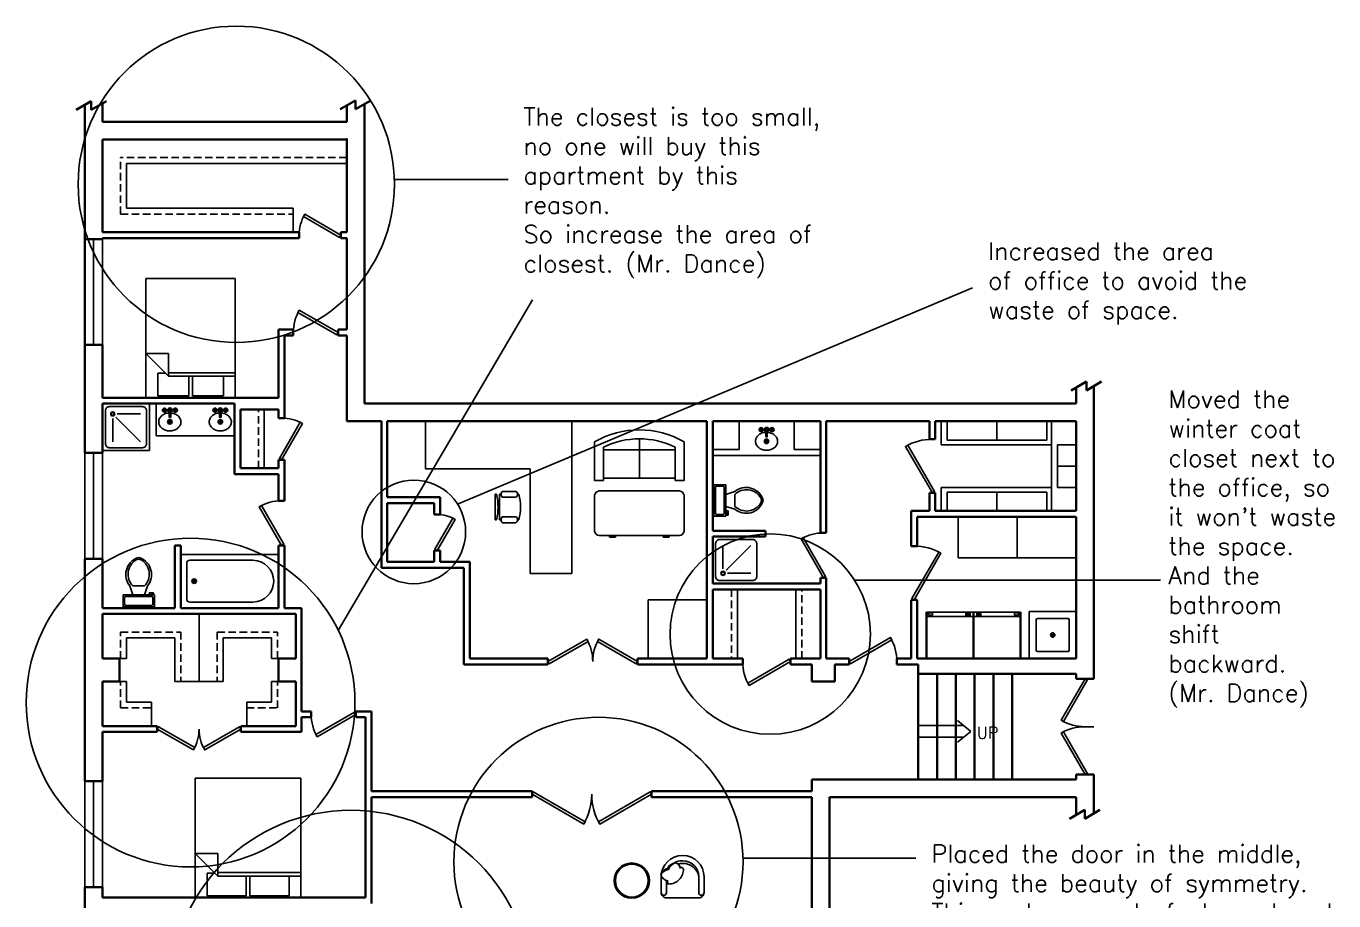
# Model space of a CAD drawing. Header units: millimetres. Extents: x -13274 to 77127, y -114744 to 1151.
# Drawn here: x 30236 to 52501, y -81365 to -66472 of the extents above; entities that cross this region are included whole.
import ezdxf

# ---------------------------------------------------------------- set-up
doc = ezdxf.new("R2010")
doc.units = ezdxf.units.MM
doc.header["$LTSCALE"] = 5
doc.linetypes.add('DASHEDX2', pattern=[38.1, 25.4, -12.7])
for name, color, linetype in [('Bathtub', 4, 'Continuous'), ('Bed', 4, 'Continuous'), ('CLoset', 1, 'Continuous'), ('Closet Hidden', 1, 'DASHEDX2'), ('Door', 1, 'Continuous'), ('Living Space', 4, 'Continuous'), ('Office', 4, 'Continuous'), ('Sink', 4, 'Continuous'), ('Storage', 1, 'Continuous'), ('text', 1, 'Continuous'), ('Toilet', 4, 'Continuous'), ('Washing Machine', 4, 'Continuous'), ('Windows', 1, 'Continuous')]:
    doc.layers.add(name, color=color, linetype=linetype)
doc.layers.add('Wall', color=7, linetype='Continuous', lineweight=35)
doc.styles.add('Roman', font='romans')

# ---------------------------------------------------------------- blocks, each defined once
blk = doc.blocks.new('Faucet - Bathroom top')
for p, q in [((-4.107, 0.125), (-4.375, 0.125)), ((-3.75, 0.4788), (-3.75, 0.75)), ((-3.5, 0.482), (-3.5, 0.75)), ((-3.1461, 0.125), (-2.875, 0.125)), ((3.143, 0.125), (2.875, 0.125)), ((3.5, 0.4788), (3.5, 0.75)), ((3.75, 0.482), (3.75, 0.75)), ((4.1039, 0.125), (4.375, 0.125)), ((-4.1039, -0.125), (-4.375, -0.125)), ((-3.75, -0.4821), (-3.75, -0.75)), ((-3.5, -0.4789), (-3.5, -0.75)), ((-3.143, -0.125), (-2.875, -0.125)), ((-0.5, -0.8639), (-0.5, -4.5)), ((0.5, -4.5), (0.5, -0.8631)), ((3.1461, -0.125), (2.875, -0.125)), ((3.5, -0.4821), (3.5, -0.75)), ((3.75, -0.4789), (3.75, -0.75)), ((4.107, -0.125), (4.375, -0.125))]:
    blk.add_line(p, q)
for centre, radius in [((-3.625, 0), 1.375), ((-4.625, 0), 0.2795), ((-3.625, 0), 0.5), ((-3.625, 1), 0.2795), ((-2.625, 0), 0.2795), ((0, 0), 0.5), ((3.625, 0), 1.375), ((2.625, 0), 0.2795), ((3.625, 0), 0.5), ((3.625, 1), 0.2795), ((4.625, 0), 0.2795), ((-3.625, -1), 0.2795), ((3.625, -1), 0.2795)]:
    blk.add_circle(centre, radius)
for centre, radius, start, end in [((-3.625, 0), 1, 105.2407, 164.2093), ((-3.625, 0), 1, 16.44125, 74.07887), ((0, 0), 1.5, 289.6514, 250.3603), ((0, 0), 1, 300.3431, 239.7554), ((3.625, 0), 1, 106.12, 164.0884), ((3.625, 0), 1, 16.23422, 73.90469), ((-3.625, 0), 1, 196.2342, 253.9047), ((-3.625, 0), 1, 286.12, 344.0884), ((0, -4.5), 0.5, 180, 0), ((3.625, 0), 1, 196.4413, 254.0789), ((3.625, 0), 1, 285.2407, 344.2093)]:
    blk.add_arc(centre, radius, start, end)
blk = doc.blocks.new('Desk - 30 x 60 in.')
at = {"linetype": 'Continuous'}
for p, q in [((-26.999995, 0), (26.999995, 0)), ((-29.999995, -27), (-29.999995, -3)), ((29.999995, -3), (29.999995, -27)), ((26.999995, -30), (-26.999995, -30)), ((-20.000005, -30), (-20.000005, -31)), ((-20.000005, -31), (-16.000005, -31)), ((-16.000005, -31), (-16.000005, -30)), ((15.999995, -31), (15.999995, -30)), ((19.999995, -31), (15.999995, -31)), ((19.999995, -30), (19.999995, -31))]:
    blk.add_line(p, q, dxfattribs=at)
for centre, start, end in [((-26.499995, -3.5), 98.1301, 171.8699), ((26.499995, -3.5), 8.130102, 81.8699), ((-26.499995, -26.5), 188.1301, 261.8699), ((26.499995, -26.5), 278.1301, 351.8699)]:
    blk.add_arc(centre, 3.535534, start, end, dxfattribs=at)
blk = doc.blocks.new('Sofa - Roundback Loveseat 5 ft.')
at = {"linetype": 'Continuous'}
for p, q in [((0, -32.44198), (0, -5.99998)), ((-24, -33.99998), (-24, -11.46958)), ((-23.9998, -13.38178), (23.99986, -13.38178)), ((24.00004, -33.99998), (24.00004, -11.46958)), ((-24, -32.44198), (24.00004, -32.44198))]:
    blk.add_line(p, q, dxfattribs=at)
for points in [[(-24, -33.99998), (-30, -33.99998), (-30, -7.99998)], [(30.00004, -7.99998), (30.00004, -33.99998), (24.00004, -33.99998)]]:
    blk.add_lwpolyline(points, dxfattribs=at)
for centre, radius, start, end in [((0, -60.24998), 60.24998, 60.13715, 119.8628), ((0, -61.38438), 55.38444, 64.32083, 115.6792)]:
    blk.add_arc(centre, radius, start, end, dxfattribs=at)
blk = doc.blocks.new('Chair - Desk')
at = {"linetype": 'Continuous'}
for p, q in [((-8.5, 0), (-8.5, -1)), ((-8.5, 0), (8.5, 0)), ((8.5, 0), (8.5, -1)), ((-10.5, -5), (-10.5, -14)), ((-8.5, -3), (-8.5, -4)), ((-8.5, -3), (8.5, -3)), ((-6.5, -14), (-6.5, -5)), ((-2, -3), (-2, -1.9355)), ((2, -1.9576), (2, -3)), ((6.5, -5), (6.5, -14)), ((8.5, -3), (8.5, -4)), ((10.5, -14), (10.5, -5)), ((-8.5, -15), (-8.5, -16)), ((8.5, -15), (8.5, -16))]:
    blk.add_line(p, q, dxfattribs=at)
for centre, radius, start, end in [((-8.5, -6.5), 2.5, 36.8699, 143.1301), ((0, 34.625), 36.625, 256.5803, 283.4197), ((8.5, -6.5), 2.5, 36.8699, 143.1301), ((-8.5, -12.5), 2.5, 216.8699, 323.1301), ((0, 19.625), 36.625, 256.5803, 283.4197), ((8.5, -12.5), 2.5, 216.8699, 323.1301)]:
    blk.add_arc(centre, radius, start, end, dxfattribs=at)

msp = doc.modelspace()

# ---------------------------------------------------------------- linework, layer by layer
for p, q in [((46320.48, -78479.292), (46091.372, -78295.379)), ((45425.16, -78379.292), (46195.906, -78379.292)), ((45425.16, -78579.292), (46195.906, -78579.292)), ((46320.48, -78479.292), (46091.372, -78663.205))]:
    msp.add_line(p, q)
at = {"layer": 'Bathtub', "linetype": 'Continuous'}
for p, q in [((31585.16, -73019.292), (31585.16, -73579.292)), ((32215.16, -72949.292), (31655.16, -72949.292)), ((32285.16, -73579.292), (32285.16, -73019.292)), ((32335.16, -73699.292), (32335.16, -72899.292)), ((31710.16, -73149.292), (31710.16, -73549.292)), ((31763.193, -73127.325), (32185.16, -73549.292)), ((31785.16, -73074.292), (32185.16, -73074.292)), ((31655.16, -73649.292), (32215.16, -73649.292)), ((31535.16, -73699.292), (32335.16, -73699.292)), ((42605.16, -75212.692), (42045.16, -75212.692)), ((41975.16, -75282.692), (41975.16, -75842.692)), ((42100.16, -75712.692), (42100.16, -75312.692)), ((42153.193, -75734.659), (42575.16, -75312.692)), ((42675.16, -75842.692), (42675.16, -75282.692)), ((42045.16, -75912.692), (42605.16, -75912.692)), ((42175.16, -75787.692), (42575.16, -75787.692))]:
    msp.add_line(p, q, dxfattribs=at)
at = {"layer": 'Bathtub'}
for p, q in [((32868.56, -75464.892), (34535.16, -75464.892)), ((33071.76, -75922.092), (33122.56, -75922.092)), ((33097.16, -75896.692), (33097.16, -75947.492))]:
    msp.add_line(p, q, dxfattribs=at)
for points in [[(32970.16, -76226.892), (32970.16, -75617.292)], [(33020.96, -75566.492), (34095.935, -75566.492)], [(34095.935, -76277.692), (33020.96, -76277.692)]]:
    msp.add_lwpolyline(points, dxfattribs=at)
for radius in [38.1, 25.4]:
    msp.add_circle((33097.16, -75922.092), radius, dxfattribs=at)
for centre, radius, start, end in [((33014.61, -75610.942), 44.901, 81.8699, 188.1301), ((34095.935, -75922.092), 355.6, 270, 90), ((33014.61, -76233.242), 44.901, 171.8699, 278.1301)]:
    msp.add_arc(centre, radius, start, end, dxfattribs=at)
at = {"layer": 'Bathtub', "linetype": 'Continuous'}
for centre, major_axis, start_param, end_param in [((31655.16, -73019.292), (49.497, 49.497), 0.785398163, 2.35619449), ((32215.16, -73019.292), (-49.497, 49.497), 3.926990817, 5.497787144), ((31710.16, -73074.292), (24.749, 24.749), 5.497787144, 11.780972451), ((31710.16, -73074.292), (17.678, 17.678), 5.497787144, 11.780972451), ((31655.16, -73579.292), (-49.497, 49.497), 0.785398163, 2.35619449), ((32215.16, -73579.292), (49.497, 49.497), 3.926990817, 5.497787144), ((42045.16, -75282.692), (-49.497, -49.497), 3.926990817, 5.497787144), ((42605.16, -75282.692), (-49.497, 49.497), 3.926990817, 5.497787144), ((42045.16, -75842.692), (-49.497, 49.497), 0.785398163, 2.35619449), ((42100.16, -75787.692), (-24.749, 24.749), 5.497787144, 11.780972451), ((42100.16, -75787.692), (-17.678, 17.678), 5.497787144, 11.780972451), ((42605.16, -75842.692), (-49.497, -49.497), 0.785398163, 2.35619449)]:
    msp.add_ellipse(centre, major_axis=major_axis, ratio=1, start_param=start_param, end_param=end_param, dxfattribs=at)
at = {"layer": 'Bed', "linetype": 'Continuous'}
for p, q in [((32273.16, -70767.291), (33797.16, -70767.291)), ((32273.16, -72799.292), (32273.16, -70767.291)), ((33797.16, -70767.291), (33797.16, -72799.292)), ((32273.16, -72047.452), (32659.24, -72433.532)), ((32659.24, -72047.452), (32273.16, -72047.452)), ((32659.24, -72433.532), (32659.24, -72047.452)), ((32476.36, -72382.732), (32608.456, -72382.732)), ((32476.36, -72768.812), (32476.36, -72382.732)), ((32659.24, -72372.572), (33797.16, -72372.572)), ((33797.16, -72433.532), (32659.24, -72433.532)), ((33004.68, -72433.532), (33004.68, -72768.812)), ((33065.641, -72768.812), (33065.641, -72433.532)), ((33593.96, -72433.532), (33593.96, -72768.812)), ((33004.68, -72768.812), (32476.36, -72768.812)), ((33593.96, -72768.812), (33065.641, -72768.812)), ((33115.161, -79277.291), (34915.16, -79277.291)), ((33115.161, -81309.292), (33115.161, -79277.291)), ((34915.16, -79277.291), (34915.16, -81309.292)), ((33115.161, -80557.452), (33501.24, -80943.532)), ((33501.24, -80557.452), (33115.161, -80557.452)), ((33501.24, -80943.532), (33501.24, -80557.452)), ((33318.361, -80892.732), (33450.457, -80892.732)), ((33318.361, -81278.812), (33318.361, -80892.732)), ((33501.24, -80882.572), (34915.16, -80882.572)), ((34915.16, -80943.532), (33501.24, -80943.532)), ((33984.681, -80943.532), (33984.681, -81278.812)), ((34045.641, -81278.812), (34045.641, -80943.532)), ((34711.961, -80943.532), (34711.961, -81278.812)), ((34915.16, -81309.292), (33115.161, -81309.292)), ((33984.681, -81278.812), (33318.361, -81278.812)), ((34711.961, -81278.812), (34045.641, -81278.812))]:
    msp.add_line(p, q, dxfattribs=at)
at = {"layer": 'CLoset'}
for p, q in [((35695.16, -68809.292), (31945.16, -68809.292)), ((31945.16, -69569.292), (31945.16, -68809.292)), ((31945.16, -69569.292), (34783.96, -69569.292)), ((34783.96, -69979.292), (34783.96, -69569.292)), ((34291.16, -73999.292), (34291.16, -72999.292)), ((42345.16, -76062.692), (42345.16, -77239.292)), ((43340.16, -77239.292), (43340.16, -76062.692)), ((33180.16, -76479.292), (33180.16, -77629.292)), ((31945.16, -77239.292), (31945.16, -76889.292)), ((31945.16, -76889.292), (32770.16, -76889.292)), ((32770.16, -76889.292), (32770.16, -77629.292)), ((33590.16, -76889.292), (33590.16, -77629.292)), ((33590.16, -76889.292), (34415.16, -76889.292)), ((34415.16, -77239.292), (34415.16, -76889.292)), ((31945.16, -77239.292), (31825.16, -77239.292)), ((31945.16, -77629.292), (31825.16, -77629.292)), ((31945.16, -77979.292), (31945.16, -77629.292)), ((32770.16, -77629.292), (33590.16, -77629.292)), ((34415.16, -77629.292), (34535.16, -77629.292)), ((34415.16, -77979.292), (34415.16, -77629.292)), ((31945.16, -77979.292), (32368.96, -77979.292)), ((32368.96, -78389.292), (32368.96, -77979.292)), ((33991.36, -78389.292), (33991.36, -77979.292)), ((33991.36, -77979.292), (34415.16, -77979.292))]:
    msp.add_line(p, q, dxfattribs=at)
at = {"layer": 'Closet Hidden'}
for p, q in [((35695.16, -68708.292), (31844.16, -68708.292)), ((31844.16, -69670.292), (31844.16, -68708.292)), ((31844.16, -69670.292), (34783.96, -69670.292)), ((34189.16, -73999.292), (34189.16, -72999.292)), ((42244.16, -76062.692), (42244.16, -77239.292)), ((43441.16, -77239.292), (43440.209, -76062.692)), ((31844.16, -77239.292), (31844.16, -76788.292)), ((31844.16, -76788.292), (32871.16, -76788.292)), ((32871.16, -76788.292), (32871.16, -77629.292)), ((33489.16, -76788.292), (33489.16, -77629.292)), ((33489.16, -76788.292), (34516.16, -76788.292)), ((34516.16, -77239.292), (34516.16, -76788.292)), ((34535.16, -77239.292), (34415.16, -77239.292)), ((31844.16, -78080.292), (31844.16, -77629.292)), ((34516.16, -78080.292), (34516.16, -77629.292)), ((31844.16, -78080.292), (32368.96, -78080.292)), ((33991.36, -78080.292), (34516.16, -78080.292))]:
    msp.add_line(p, q, dxfattribs=at)
at = {"layer": 'Door'}
msp.add_line((48265.16, -78399.292), (48417.56, -78399.292), dxfattribs=at)
msp.add_line((48265.16, -78399.292), (48417.56, -78399.292), dxfattribs=at)
for points in [[(35595.16, -70029.292), (34979.243, -69673.692), (34957.018, -69712.187), (35572.935, -70067.787)], [(35546.16, -71689.292), (34886.249, -71308.292), (34864.024, -71346.787), (35523.935, -71727.787)], [(34585.16, -73854.892), (34940.76, -73238.975), (34902.266, -73216.75), (34546.666, -73832.667)], [(45665.16, -74419.292), (45207.96, -73627.398), (45246.455, -73605.173), (45703.655, -74397.067)], [(34585.16, -75314.892), (34204.16, -74654.981), (34242.655, -74632.756), (34623.655, -75292.667)], [(37235.16, -75397.101), (37539.96, -74869.172), (37501.466, -74846.947), (37196.666, -75374.876)], [(43810.16, -75862.692), (43429.16, -75202.781), (43467.655, -75180.556), (43848.655, -75840.467)], [(45355.16, -76239.292), (45812.36, -75447.398), (45773.866, -75425.173), (45316.666, -76217.067)], [(39120.66, -77289.292), (39780.572, -76908.292), (39802.797, -76946.787), (39142.885, -77327.787)], [(40644.66, -77289.292), (39984.749, -76908.292), (39962.524, -76946.787), (40622.435, -77327.787)], [(44249.16, -77289.292), (44953.066, -76882.892), (44975.291, -76921.387), (44271.385, -77327.787)], [(43249.06, -77289.292), (42545.155, -77695.692), (42522.93, -77657.197), (43226.835, -77250.797)], [(48265.16, -77586.492), (47858.76, -78290.398), (47897.255, -78312.623), (48303.655, -77608.717)], [(35851.16, -78189.292), (35191.249, -78570.292), (35169.024, -78531.797), (35828.935, -78150.797)], [(32468.96, -78439.292), (33084.878, -78794.892), (33107.103, -78756.397), (32491.185, -78400.797)], [(33891.36, -78439.292), (33275.443, -78794.892), (33253.218, -78756.397), (33869.135, -78400.797)], [(48265.16, -79212.092), (47858.76, -78508.187), (47897.255, -78485.962), (48303.655, -79189.867)], [(38849.16, -79549.292), (39729.042, -80057.292), (39751.267, -80018.797), (38871.385, -79510.797)], [(40881.16, -79549.292), (40001.279, -80057.292), (39979.054, -80018.797), (40858.935, -79510.797)]]:
    msp.add_lwpolyline(points, close=True, dxfattribs=at)
for centre, radius, start, end in [((35595.16, -70029.292), 711.2, 150, 180), ((35546.16, -71689.292), 762, 150, 180), ((34585.16, -73854.892), 711.2, 60, 90), ((45665.16, -74419.292), 914.4, 90, 120), ((34585.16, -75314.892), 762, 90, 120), ((37235.16, -75397.101), 609.6, 60, 90), ((43810.16, -75862.692), 762, 90, 120), ((45355.16, -76239.292), 914.4, 60, 90), ((39120.66, -77289.292), 762, 0, 30), ((40644.66, -77289.292), 762, 150, 180), ((44249.16, -77289.292), 812.8, 0, 30), ((43249.06, -77289.292), 812.8, 180, 210), ((35851.16, -78189.292), 762, 180, 210), ((48265.16, -77586.492), 812.8, 240, 270), ((32468.96, -78439.292), 711.2, 330, 0), ((33891.36, -78439.292), 711.2, 180, 210), ((48265.16, -79212.092), 812.8, 90, 120), ((38849.16, -79549.292), 1016, 330, 0), ((40881.16, -79549.292), 1016, 180, 210)]:
    msp.add_arc(centre, radius, start, end, dxfattribs=at)
at = {"layer": 'Living Space', "ltscale": 0.03}
msp.add_lwpolyline([(41413.078, -81313.793), (41688.078, -81313.793, 0.414213563), (41778.242, -81223.629), (41778.242, -80953.137, 0.414213562), (41417.587, -80592.481), (41413.078, -80592.481), (41408.57, -80592.481, 0.414213562), (41047.915, -80953.137), (41047.915, -81223.629, 0.414213563), (41138.078, -81313.793), (41413.078, -81313.793)], format="xyb", dxfattribs=at)
at = {"layer": 'Living Space'}
for points in [[(41040.541, -80907.629, -0.147729876), (41172.302, -80830.151, -0.213342759), (41288.563, -80716.516, -0.17866181)], [(41169.719, -81021.263, -0.356772365), (41040.541, -80907.629, -0.24954205), (41157.588, -80813.984, 9.616880348)], [(41146.997, -81018.514, 0.16554063), (41174.886, -81078.08, 0.425989169), (41428.075, -80819.82, 0.121523323), (41367.973, -80784.224, -7.115464291)], [(41154.099, -80823.976, -0.306663495), (41288.563, -80716.516, -0.306329966), (41376.404, -80814.655, 0.87284716)], [(41274.303, -80718.322, -0.130591489), (41408.57, -80682.645), (41413.078, -80682.645)], [(41331.708, -80737.441, -0.072384236), (41408.57, -80727.727), (41413.078, -80727.727)], [(41688.078, -80953.137, 0.414213562), (41417.587, -80682.645), (41413.078, -80682.645)], [(41688.078, -80953.137, 0.372718911), (41417.587, -80727.727), (41413.078, -80727.727)], [(41138.078, -81016.346), (41138.078, -81223.629, -0.414213562), (41092.997, -81268.711), (41092.997, -81268.711, -0.414213562), (41047.915, -81223.629)], [(41688.078, -80953.133), (41688.078, -81223.629, 0.414213562), (41733.16, -81268.711), (41733.16, -81268.711, 0.414213562), (41778.242, -81223.629)]]:
    msp.add_lwpolyline(points, format="xyb", dxfattribs=at)
at = {"layer": 'Living Space', "ltscale": 0.03}
msp.add_circle((40548.078, -81019.856), 300, dxfattribs=at)
at = {"layer": 'Living Space'}
msp.add_circle((40548.078, -81019.856), 280, dxfattribs=at)
at = {"layer": 'Office'}
for p, q in [((37035.16, -74009.292), (37035.16, -73199.292)), ((39525.16, -73199.292), (39525.16, -75789.292)), ((38815.16, -74009.292), (37035.16, -74009.292)), ((38815.16, -74009.292), (38815.16, -75789.292)), ((38815.16, -75789.292), (39525.16, -75789.292))]:
    msp.add_line(p, q, dxfattribs=at)
at = {"layer": 'Sink'}
for p, q in [((32448.56, -73449.292), (32448.56, -72899.292)), ((32707.431, -73210.055), (32656.631, -73210.055)), ((32682.031, -73235.455), (32682.031, -73184.655)), ((33567.072, -73210.059), (33516.272, -73210.059)), ((33541.672, -73235.459), (33541.672, -73184.659)), ((32448.56, -73449.292), (33785.16, -73449.292)), ((42868.06, -73540.059), (42817.26, -73540.059)), ((42842.66, -73565.459), (42842.66, -73514.659)), ((41925.16, -73779.292), (43760.16, -73779.292)), ((47315.16, -77239.292), (47315.16, -76439.292)), ((47315.16, -76439.292), (48115.16, -76439.292)), ((47435.16, -77099.292), (47435.16, -76579.292)), ((47455.16, -76559.292), (47975.16, -76559.292)), ((47995.16, -77099.292), (47995.16, -76579.292)), ((47715.16, -76813.892), (47715.16, -76864.692)), ((47740.56, -76839.292), (47689.76, -76839.292)), ((47455.16, -77119.292), (47975.16, -77119.292))]:
    msp.add_line(p, q, dxfattribs=at)
at = {"layer": 'Sink', "linetype": 'Continuous'}
for points in [[(32870.51, -73212.163, 0.118282567), (32857.47, -73155.001, 0.10460746), (32816.518, -73103.121, 0.089717964), (32757.382, -73069.641, 0.081436083), (32683.745, -73056.72, 0.081436083), (32609.838, -73067.991, 0.089717964), (32549.968, -73100.14, 0.10460746), (32507.866, -73151.091, 0.118282567), (32493.551, -73207.947, 0.118282567), (32506.591, -73265.109, 0.10460746), (32547.543, -73316.989, 0.089717964), (32606.679, -73350.469, 0.081436083), (32680.316, -73363.39, 0.081436083), (32754.223, -73352.119, 0.089717964), (32814.093, -73319.97, 0.10460746), (32856.195, -73269.018, 0.118282567)], [(33730.151, -73212.167, 0.118282567), (33717.111, -73155.006, 0.10460746), (33676.159, -73103.125, 0.089717964), (33617.023, -73069.645, 0.081436083), (33543.386, -73056.724, 0.081436083), (33469.479, -73067.995, 0.089717964), (33409.609, -73100.144, 0.10460746), (33367.507, -73151.096, 0.118282567), (33353.192, -73207.951, 0.118282567), (33366.232, -73265.113, 0.10460746), (33407.184, -73316.993, 0.089717964), (33466.32, -73350.473, 0.081436083), (33539.957, -73363.394, 0.081436083), (33613.864, -73352.124, 0.089717964), (33673.734, -73319.974, 0.10460746), (33715.836, -73269.023, 0.118282567)], [(43031.14, -73542.167, 0.118282567), (43018.1, -73485.006, 0.10460746), (42977.148, -73433.125, 0.089717964), (42918.012, -73399.645, 0.081436083), (42844.375, -73386.724, 0.081436083), (42770.468, -73397.995, 0.089717964), (42710.598, -73430.144, 0.10460746), (42668.496, -73481.096, 0.118282567), (42654.181, -73537.951, 0.118282567), (42667.221, -73595.113, 0.10460746), (42708.173, -73646.993, 0.089717964), (42767.309, -73680.473, 0.081436083), (42840.946, -73693.394, 0.081436083), (42914.853, -73682.124, 0.089717964), (42974.723, -73649.974, 0.10460746), (43016.825, -73599.023, 0.118282567)]]:
    msp.add_lwpolyline(points, format="xyb", close=True, dxfattribs=at)
at = {"layer": 'Sink'}
for centre, radius in [((32682.031, -73210.055), 38.1), ((32682.031, -73210.055), 25.4), ((33541.672, -73210.059), 38.1), ((33541.672, -73210.059), 25.4), ((42842.66, -73540.059), 38.1), ((42842.66, -73540.059), 25.4), ((47715.16, -76839.292), 38.1), ((47715.16, -76839.292), 25.4)]:
    msp.add_circle(centre, radius, dxfattribs=at)
for centre, start, end in [((47455.16, -76579.292), 90, 180), ((47975.16, -76579.292), 0, 90), ((47455.16, -77099.292), 180, 270), ((47975.16, -77099.292), 270, 0)]:
    msp.add_arc(centre, 20, start, end, dxfattribs=at)
at = {"layer": 'Storage'}
for p, q in [((42375.16, -73679.292), (42375.16, -73199.292)), ((43310.16, -73679.292), (43310.16, -73199.292)), ((45815.16, -73599.292), (45815.16, -73199.292)), ((45915.16, -73519.292), (45915.16, -73199.292)), ((46765.16, -73519.292), (46765.16, -73199.292)), ((47615.16, -73519.292), (47615.16, -73199.292)), ((47695.16, -74724.892), (47695.16, -73199.292)), ((41925.16, -73679.292), (42375.16, -73679.292)), ((43310.16, -73679.292), (43760.16, -73679.292)), ((47695.16, -73599.292), (45815.16, -73599.292)), ((47615.16, -73519.292), (45915.16, -73519.292)), ((48115.16, -73599.292), (47795.16, -73599.292)), ((47795.16, -74324.892), (47795.16, -73599.292)), ((47795.16, -73962.092), (48115.16, -73962.092)), ((45815.16, -74324.892), (47695.16, -74324.892)), ((45815.16, -74724.892), (45815.16, -74324.892)), ((47795.16, -74324.892), (48115.16, -74324.892)), ((45915.16, -74404.892), (47615.16, -74404.892)), ((45915.16, -74724.892), (45915.16, -74404.892)), ((46765.16, -74724.892), (46765.16, -74404.892)), ((47615.16, -74724.892), (47615.16, -74404.892)), ((46105.16, -75524.892), (46105.16, -74824.892)), ((47110.16, -75524.892), (47110.16, -74824.892)), ((46105.16, -75524.892), (48115.16, -75524.892)), ((41825.16, -76239.292), (40825.16, -76239.292)), ((40825.16, -77239.292), (40825.16, -76239.292))]:
    msp.add_line(p, q, dxfattribs=at)
at = {"layer": 'text'}
for p, q in [((36505.443, -69084.766), (38441.77, -69084.766)), ((37579.719, -74607.879), (46350.014, -70927.079)), ((38859.061, -71131.335), (35550.701, -76762.191)), ((44341.752, -75904.296), (49552.365, -75904.296)), ((42440.696, -80639.851), (45382.081, -80639.851))]:
    msp.add_line(p, q, dxfattribs=at)
for centre, radius in [((33814.02, -69164.568), 2692.606), ((36836.838, -75082.919), 881.779), ((33034.766, -77988.487), 2798.88), ((42904.966, -76823.61), 1705.723), ((39980.315, -80699.974), 2461.115), ((35764.742, -82904.331), 3081.229)]:
    msp.add_circle(centre, radius, dxfattribs=at)
at = {"layer": 'Toilet'}
for p, q in [((42148.36, -74279.292), (41945.16, -74279.292)), ((41945.16, -74279.292), (41945.16, -74812.692)), ((42097.56, -74304.692), (41995.96, -74304.692)), ((42148.36, -74812.692), (42148.36, -74279.292)), ((42148.36, -74444.392), (42300.76, -74393.592)), ((42300.76, -74444.392), (42300.76, -74647.592)), ((42148.36, -74647.592), (42300.76, -74698.392)), ((42148.36, -74723.792), (42186.46, -74723.792)), ((42161.06, -74749.192), (42148.36, -74749.192)), ((42161.06, -74799.992), (42161.06, -74749.192)), ((42186.46, -74799.992), (42161.06, -74799.992)), ((42186.46, -74723.792), (42186.46, -74799.992)), ((41945.16, -74812.692), (42148.36, -74812.692)), ((32050.26, -76156.092), (31999.46, -76003.692)), ((32050.26, -76003.692), (32253.46, -76003.692)), ((32253.46, -76156.092), (32304.26, -76003.692)), ((32329.66, -76117.992), (32405.86, -76117.992)), ((32329.66, -76156.092), (32329.66, -76117.992)), ((32405.86, -76143.392), (32355.06, -76143.392)), ((32355.06, -76143.392), (32355.06, -76156.092)), ((32405.86, -76117.992), (32405.86, -76143.392)), ((31885.16, -76156.092), (31885.16, -76359.292)), ((32418.56, -76156.092), (31885.16, -76156.092)), ((31885.16, -76359.292), (32418.56, -76359.292)), ((31910.56, -76206.892), (31910.56, -76308.492)), ((32418.56, -76359.292), (32418.56, -76156.092))]:
    msp.add_line(p, q, dxfattribs=at)
for points in [[(41970.56, -74330.092), (41970.56, -74761.892)], [(42122.96, -74761.892), (42122.96, -74330.092)], [(41995.96, -74787.292), (42097.56, -74787.292)], [(32367.76, -76181.492), (31935.96, -76181.492)], [(31935.96, -76333.892), (32367.76, -76333.892)], [(32393.16, -76308.492), (32393.16, -76206.892)]]:
    msp.add_lwpolyline(points, dxfattribs=at)
for centre, radius, start, end in [((41992.785, -74326.917), 22.451, 81.8699, 188.1301), ((42100.735, -74326.917), 22.451, 351.8699, 98.1301), ((42493.304, -74635.387), 309.093, 22.0284333, 128.5307064), ((42499.322, -74652.669), 287.761, 31.0530066, 133.6320922), ((42499.323, -74439.313), 287.761, 226.3677254, 328.9468239), ((42493.305, -74456.595), 309.093, 231.4691097, 337.9714347), ((42653.223, -74545.992), 101.6, 335.7318247, 24.268174), ((42681.76, -74545.992), 101.6, 344.8605283, 15.1394708), ((41992.785, -74765.067), 22.451, 171.8699, 278.1301), ((42100.735, -74765.067), 22.451, 261.869898, 8.1301), ((32241.256, -75811.148), 309.093, 112.0284333, 218.5307064), ((32258.538, -75805.13), 287.761, 121.0530066, 223.6320922), ((32151.86, -75651.23), 101.6, 65.7318247, 114.268174), ((32151.86, -75622.693), 101.6, 74.8605283, 105.1394708), ((32062.463, -75811.148), 309.093, 321.4691097, 67.9714347), ((32045.181, -75805.13), 287.761, 316.3677254, 58.9468239), ((31932.785, -76203.717), 22.451, 81.8699, 188.1301), ((31932.785, -76311.667), 22.451, 171.8699, 278.1301), ((32370.935, -76203.717), 22.451, 351.869898, 98.1301), ((32370.935, -76311.667), 22.451, 261.8699, 8.1301)]:
    msp.add_arc(centre, radius, start, end, dxfattribs=at)
at = {"layer": 'Wall'}
for p, q in [((31345.529, -67748.832), (31085.721, -67898.832)), ((31235.16, -67812.553), (31235.16, -72499.753)), ((31235.16, -68099.292), (31235.16, -67812.553)), ((31345.529, -67748.832), (31345.529, -67898.832)), ((31605.336, -67748.832), (31345.529, -67898.832)), ((31535.16, -68099.292), (31535.16, -67799.292)), ((35841.97, -67735.989), (35582.162, -67885.989)), ((35695.16, -68099.292), (35695.16, -67820.749)), ((35841.97, -67735.989), (35841.97, -67885.989)), ((36101.777, -67735.989), (35841.97, -67885.989)), ((35995.16, -68099.292), (35995.16, -67799.292)), ((31535.16, -68099.292), (35695.16, -68099.292)), ((35995.16, -68099.292), (35995.16, -72899.292)), ((35695.16, -68399.292), (31535.16, -68399.292)), ((31535.16, -69979.292), (31535.16, -68399.292)), ((35695.16, -69979.292), (35695.16, -68399.292)), ((31535.16, -70099.292), (31235.16, -70099.292)), ((31535.16, -69979.292), (34883.96, -69979.292)), ((31535.16, -70079.292), (34883.96, -70079.292)), ((31535.16, -70099.292), (31535.16, -70079.292)), ((34883.96, -70079.292), (34883.96, -69979.292)), ((35595.16, -70079.292), (35595.16, -69979.292)), ((35595.16, -69979.292), (35695.16, -69979.292)), ((35595.16, -70079.292), (35695.16, -70079.292)), ((35695.16, -71639.292), (35695.16, -70079.292)), ((34535.16, -72799.292), (34535.16, -71639.292)), ((34784.16, -71639.292), (34535.16, -71639.292)), ((34784.16, -71739.292), (34784.16, -71639.292)), ((35695.16, -71639.292), (35546.16, -71639.292)), ((35546.16, -71739.292), (35546.16, -71639.292)), ((31535.16, -71899.292), (31235.16, -71899.292)), ((31235.16, -73739.292), (31235.16, -71899.292)), ((31535.16, -72799.292), (31535.16, -71899.292)), ((34635.16, -73143.692), (34635.16, -71739.292)), ((34784.16, -71739.292), (34635.16, -71739.292)), ((35695.16, -71739.292), (35546.16, -71739.292)), ((35695.16, -73199.292), (35695.16, -71739.292)), ((48288.253, -72522.597), (48028.445, -72672.597)), ((48288.253, -72522.597), (48288.253, -72672.597)), ((48548.06, -72522.597), (48288.253, -72672.597)), ((31235.16, -72899.292), (31235.16, -72599.292)), ((31535.16, -72799.292), (34535.16, -72799.292)), ((48115.16, -72899.292), (48115.16, -72622.532)), ((48415.16, -72899.292), (48415.16, -72599.292)), ((31535.16, -72899.292), (33785.16, -72899.292)), ((31535.16, -73739.292), (31535.16, -72899.292)), ((33785.16, -74099.292), (33785.16, -72899.292)), ((33885.16, -73999.292), (33885.16, -72999.292)), ((34535.16, -72999.292), (33885.16, -72999.292)), ((34535.16, -73143.692), (34535.16, -72999.292)), ((48115.16, -72899.292), (35995.16, -72899.292)), ((48415.16, -72899.292), (48415.16, -77586.492)), ((34635.16, -73143.692), (34535.16, -73143.692)), ((36285.16, -73199.292), (35695.16, -73199.292)), ((36285.16, -75692.301), (36285.16, -73199.292)), ((41825.16, -73199.292), (36385.16, -73199.292)), ((36385.16, -74492.301), (36385.16, -73199.292)), ((41825.16, -73199.292), (41825.16, -77239.292)), ((41925.16, -73199.292), (41925.16, -75062.692)), ((43760.16, -73199.292), (41925.16, -73199.292)), ((43760.16, -75100.692), (43760.16, -73199.292)), ((45615.16, -73199.292), (43860.16, -73199.292)), ((43860.16, -75100.692), (43860.16, -73199.292)), ((45615.16, -73504.892), (45615.16, -73199.292)), ((45715.16, -73504.892), (45715.16, -73199.292)), ((48115.16, -73199.292), (45715.16, -73199.292)), ((48115.16, -74724.892), (48115.16, -73199.292)), ((45715.16, -73504.892), (45615.16, -73504.892)), ((31235.16, -73739.292), (31535.16, -73739.292)), ((34535.16, -73999.292), (34535.16, -73854.892)), ((34635.16, -73854.892), (34535.16, -73854.892)), ((34635.16, -74552.892), (34635.16, -73854.892)), ((34535.16, -74099.292), (33785.16, -74099.292)), ((34535.16, -73999.292), (33885.16, -73999.292)), ((34535.16, -74099.292), (34535.16, -74552.892)), ((34535.16, -74552.892), (34635.16, -74552.892)), ((36385.16, -74492.301), (37285.16, -74492.301)), ((37285.16, -74787.501), (37285.16, -74492.301)), ((45615.16, -74724.892), (45615.16, -74419.292)), ((45615.16, -74419.292), (45715.16, -74419.292)), ((45715.16, -74724.892), (45715.16, -74419.292)), ((36385.16, -75592.301), (36385.16, -74592.301)), ((36385.16, -74592.301), (37185.16, -74592.301)), ((37185.16, -74787.501), (37185.16, -74592.301)), ((37185.16, -74787.501), (37285.16, -74787.501)), ((45305.16, -74724.892), (45615.16, -74724.892)), ((45305.16, -75324.892), (45305.16, -74724.892)), ((45715.16, -74724.892), (48115.16, -74724.892)), ((45405.16, -74824.892), (48115.16, -74824.892)), ((45405.16, -75324.892), (45405.16, -74824.892)), ((48115.16, -77239.292), (48115.16, -74824.892)), ((41925.16, -75162.692), (41925.16, -75962.692)), ((42825.16, -75062.692), (42825.16, -75162.692)), ((43760.16, -75100.692), (43860.16, -75100.692)), ((32768.56, -76379.292), (32768.56, -75314.892)), ((32768.56, -75314.892), (32868.56, -75314.892)), ((32868.56, -75314.892), (32868.56, -76379.292)), ((34535.16, -76379.292), (34535.16, -75314.892)), ((34535.16, -75314.892), (34635.16, -75314.892)), ((34635.16, -76379.292), (34635.16, -75314.892)), ((37185.16, -75592.301), (37185.16, -75397.101)), ((37185.16, -75397.101), (37285.16, -75397.101)), ((37285.16, -75592.301), (37285.16, -75397.101)), ((45305.16, -75324.892), (45405.16, -75324.892)), ((31535.16, -75539.292), (31235.16, -75539.292)), ((31235.16, -75539.292), (31235.16, -79329.292)), ((31535.16, -76379.292), (31535.16, -75539.292)), ((36285.16, -75692.301), (37690.16, -75692.301)), ((36385.16, -75592.301), (37185.16, -75592.301)), ((37285.16, -75592.301), (37790.16, -75592.301)), ((37690.16, -75692.301), (37690.16, -77339.292)), ((37790.16, -75592.301), (37790.16, -77239.292)), ((43760.16, -75962.692), (43760.16, -75862.692)), ((43760.16, -75862.692), (43860.16, -75862.692)), ((43860.16, -77239.292), (43860.16, -75862.692)), ((43760.16, -75962.692), (41925.16, -75962.692)), ((41925.16, -76062.692), (41925.16, -77239.292)), ((43760.16, -76062.692), (41925.16, -76062.692)), ((43760.16, -77239.292), (43760.16, -76062.692)), ((45305.16, -76239.292), (45405.16, -76239.292)), ((45305.16, -77239.292), (45305.16, -76239.292)), ((45405.16, -77239.292), (45405.16, -76239.292)), ((31535.16, -76379.292), (32768.56, -76379.292)), ((31535.16, -77239.292), (31535.16, -76479.292)), ((31535.16, -76479.292), (34825.16, -76479.292)), ((32868.56, -76379.292), (34535.16, -76379.292)), ((34635.16, -76379.292), (34925.16, -76379.292)), ((34825.16, -77239.292), (34825.16, -76479.292)), ((34925.16, -78139.292), (34925.16, -76379.292)), ((45565.768, -77247.066), (45565.768, -76447.066)), ((46365.768, -77247.066), (46365.768, -76447.066)), ((47165.768, -77247.066), (47165.768, -76447.066)), ((31825.16, -77239.292), (31535.16, -77239.292)), ((31825.16, -77239.292), (31825.16, -77629.292)), ((34535.16, -77239.292), (34535.16, -77629.292)), ((34535.16, -77239.292), (34825.16, -77239.292)), ((39120.66, -77239.292), (37790.16, -77239.292)), ((39120.66, -77239.292), (39120.66, -77339.292)), ((41825.16, -77239.292), (40644.66, -77239.292)), ((40644.66, -77239.292), (40644.66, -77339.292)), ((42436.26, -77239.292), (41925.16, -77239.292)), ((42436.26, -77239.292), (42436.26, -77339.292)), ((43760.16, -77239.292), (43249.06, -77239.292)), ((43249.06, -77239.292), (43249.06, -77339.292)), ((44249.16, -77239.292), (43860.16, -77239.292)), ((44249.16, -77239.292), (44220.16, -77239.292)), ((44249.16, -77339.292), (44249.16, -77239.292)), ((44321.528, -77239.292), (44320.16, -77239.292)), ((45061.16, -77239.292), (45305.16, -77239.292)), ((45061.16, -77339.292), (45061.16, -77239.292)), ((45405.16, -77239.292), (48115.16, -77239.292)), ((39120.66, -77339.292), (37690.16, -77339.292)), ((42436.26, -77339.292), (40644.66, -77339.292)), ((43615.16, -77339.292), (43249.06, -77339.292)), ((43615.16, -77339.292), (43615.16, -77629.292)), ((44005.16, -77629.292), (44005.16, -77339.292)), ((44155.16, -77339.292), (44005.16, -77339.292)), ((44249.16, -77339.292), (44005.16, -77339.292)), ((45061.16, -77339.292), (45425.16, -77339.292)), ((45425.16, -77499.292), (45425.16, -77339.292)), ((31535.16, -78389.292), (31535.16, -77629.292)), ((31535.16, -77629.292), (31825.16, -77629.292)), ((34535.16, -77629.292), (34825.16, -77629.292)), ((34825.16, -78389.292), (34825.16, -77629.292)), ((43615.16, -77629.292), (44005.16, -77629.292)), ((48115.16, -77499.292), (45425.16, -77499.292)), ((45425.16, -77499.292), (45425.16, -79299.292)), ((45745.16, -77499.292), (45745.16, -79299.292)), ((46065.16, -77499.292), (46065.16, -79299.292)), ((46385.16, -77499.292), (46385.16, -79299.292)), ((46705.16, -77499.292), (46705.16, -79299.292)), ((47025.16, -77499.292), (47025.16, -79299.292)), ((48115.16, -77499.292), (48115.16, -77586.492)), ((48115.16, -77586.492), (48415.16, -77586.492)), ((34925.16, -78139.292), (35089.16, -78139.292)), ((35089.16, -78239.292), (35089.16, -78139.292)), ((35851.16, -78139.292), (35851.16, -78239.292)), ((35851.16, -78139.292), (36115.16, -78139.292)), ((36115.16, -79499.292), (36115.16, -78139.292)), ((34925.16, -78239.292), (35089.16, -78239.292)), ((34925.16, -78489.292), (34925.16, -78239.292)), ((35851.16, -78239.292), (36015.16, -78239.292)), ((36015.16, -78239.292), (36015.16, -81309.292)), ((31535.16, -78389.292), (32468.96, -78389.292)), ((31535.16, -79329.292), (31535.16, -78489.292)), ((31535.16, -78489.292), (32468.96, -78489.292)), ((32468.96, -78389.292), (32468.96, -78489.292)), ((33891.36, -78389.292), (33891.36, -78489.292)), ((33891.36, -78389.292), (34825.16, -78389.292)), ((33891.36, -78489.292), (34925.16, -78489.292)), ((48115.16, -79212.092), (48415.16, -79212.092)), ((48115.16, -79212.092), (48115.16, -79299.292)), ((48415.16, -79299.292), (48415.16, -79212.092)), ((31235.16, -79329.292), (31535.16, -79329.292)), ((43615.16, -79499.292), (43615.16, -79299.292)), ((43615.16, -79299.292), (48115.16, -79299.292)), ((48415.16, -79299.292), (48415.16, -79599.292)), ((38849.16, -79499.292), (36115.16, -79499.292)), ((36115.16, -81409.292), (36115.16, -79599.292)), ((38849.16, -79599.292), (36115.16, -79599.292)), ((38849.16, -79599.292), (38849.16, -79499.292)), ((43615.16, -79499.292), (40881.16, -79499.292)), ((40881.16, -79599.292), (40881.16, -79499.292)), ((43615.16, -79599.292), (40881.16, -79599.292)), ((43615.16, -85279.292), (43615.16, -79599.292)), ((48115.16, -79599.292), (43915.16, -79599.292)), ((43915.16, -79599.292), (43915.16, -85579.292)), ((48115.16, -79599.292), (48115.16, -79899.292)), ((48415.16, -79599.292), (48415.16, -79875.925)), ((48259.185, -79815.978), (47999.377, -79965.978)), ((48259.185, -79815.978), (48259.185, -79965.978)), ((48518.992, -79815.978), (48259.185, -79965.978)), ((31535.16, -81129.292), (31235.16, -81129.292)), ((31235.16, -81129.292), (31235.16, -81879.292)), ((31535.16, -81309.292), (31535.16, -81129.292)), ((31895.16, -81309.292), (31535.16, -81309.292)), ((31895.16, -81309.292), (36015.16, -81309.292))]:
    msp.add_line(p, q, dxfattribs=at)
at = {"layer": 'Wall', "linetype": 'Continuous'}
for p, q in [((42825.16, -75062.692), (41925.16, -75062.692)), ((42825.16, -75162.692), (41925.16, -75162.692))]:
    msp.add_line(p, q, dxfattribs=at)
at = {"layer": 'Wall'}
msp.add_point((35695.16, -68399.292), dxfattribs=at)
at = {"layer": 'Washing Machine', "linetype": 'Continuous'}
for p, q in [((46365.768, -76447.062), (45565.768, -76447.062)), ((45565.768, -76447.062), (45565.768, -77247.066)), ((46365.768, -76522.062), (45565.768, -76522.062)), ((45669.089, -76463.329), (45599.088, -76463.329)), ((45599.088, -76463.329), (45599.088, -76500.094)), ((45599.088, -76500.094), (45669.089, -76500.094)), ((45669.089, -76500.094), (45669.089, -76463.329)), ((46238.094, -76468.581), (46238.094, -76505.346)), ((46250.344, -76468.581), (46238.094, -76468.581)), ((46238.094, -76505.346), (46250.344, -76505.346)), ((46250.344, -76505.346), (46250.344, -76468.581)), ((46267.845, -76468.581), (46267.845, -76505.346)), ((46280.095, -76468.581), (46267.845, -76468.581)), ((46267.845, -76505.346), (46280.095, -76505.346)), ((46280.095, -76505.346), (46280.095, -76468.581)), ((46297.595, -76468.581), (46297.595, -76505.346)), ((46309.845, -76468.581), (46297.595, -76468.581)), ((46297.595, -76505.346), (46309.845, -76505.346)), ((46309.845, -76505.346), (46309.845, -76468.581)), ((46365.768, -76447.062), (47165.768, -76447.062)), ((46365.768, -76522.062), (47165.768, -76522.062)), ((46421.691, -76468.581), (46433.942, -76468.581)), ((46421.691, -76505.346), (46421.691, -76468.581)), ((46433.942, -76505.346), (46421.691, -76505.346)), ((46433.942, -76468.581), (46433.942, -76505.346)), ((46451.442, -76468.581), (46463.692, -76468.581)), ((46451.442, -76505.346), (46451.442, -76468.581)), ((46463.692, -76505.346), (46451.442, -76505.346)), ((46463.692, -76468.581), (46463.692, -76505.346)), ((46481.192, -76505.346), (46481.192, -76468.581)), ((46481.192, -76468.581), (46493.443, -76468.581)), ((46493.443, -76505.346), (46481.192, -76505.346)), ((46493.443, -76468.581), (46493.443, -76505.346)), ((47062.448, -76463.329), (47132.449, -76463.329)), ((47062.448, -76500.094), (47062.448, -76463.329)), ((47132.449, -76500.094), (47062.448, -76500.094)), ((47132.449, -76463.329), (47132.449, -76500.094)), ((47165.768, -76447.062), (47165.768, -77247.066))]:
    msp.add_line(p, q, dxfattribs=at)
at = {"layer": 'Washing Machine'}
msp.add_line((46365.768, -76447.062), (46365.768, -77247.066), dxfattribs=at)
at = {"layer": 'Windows'}
for p, q in [((31235.16, -71899.292), (31235.16, -70099.292)), ((31385.16, -71899.292), (31385.16, -70099.292)), ((31535.16, -71899.292), (31535.16, -70099.292)), ((31235.16, -75539.292), (31235.16, -73739.292)), ((31385.16, -75539.292), (31385.16, -73739.292)), ((31535.16, -75539.292), (31535.16, -73739.292)), ((31235.16, -79329.292), (31235.16, -81129.292)), ((31385.16, -79329.292), (31385.16, -81129.292)), ((31535.16, -79329.292), (31535.16, -81129.292))]:
    msp.add_line(p, q, dxfattribs=at)

# ---------------------------------------------------------------- block references
at = {"layer": 'Office', "xscale": 25.4, "yscale": 25.4, "zscale": 25.4}
for name, p in [('Sofa - Roundback Loveseat 5 ft.', (40676.851, -73346.093)), ('Desk - 30 x 60 in.', (40676.852, -74383.492))]:
    msp.add_blockref(name, p, dxfattribs=at)
at = {"layer": 'Office', "xscale": 25.4, "yscale": 25.4, "zscale": 25.4, "rotation": 90}
msp.add_blockref('Chair - Desk', (38220.471, -74659.064), dxfattribs=at)
at = {"layer": 'Sink', "xscale": 25.4, "yscale": 25.4, "zscale": 25.4}
for p in [(32683.745, -73010.84), (33541.672, -73010.84), (42842.66, -73340.84)]:
    msp.add_blockref('Faucet - Bathroom top', p, dxfattribs=at)

# ---------------------------------------------------------------- texts
at = {"layer": 'text', "char_height": 300, "attachment_point": 1, "style": 'Roman'}
for s, width, insert in [('The closest is too small, no one will buy this apartment by this reason. \\PSo increase the area of closest. (Mr. Dance) ', 5577.93563, (38704.734, -67862.367)), ('Increased the area of office to avoid the waste of space.  ', 4812.66796, (46616.775, -70153.25)), ("Moved the winter coat closet next to the office, so it won't waste the space. \\PAnd the bathroom shift backward. (Mr. Dance)", 3223.53118, (49685.648, -72672.69)), ('Placed the door in the middle, giving the beauty of symmetry. \\PThis makes people feel good and considered it as a great design. (Mr. Dance)', 7661.82045, (45650.793, -80411.906))]:
    msp.add_mtext_dynamic_manual_height_columns(s, width=width, gutter_width=50, heights=[0], dxfattribs=dict(at, insert=insert))
at = {"layer": 'Wall', "insert": (46606.202, -78501.615), "char_height": 200, "attachment_point": 5, "style": 'Roman'}
msp.add_mtext_dynamic_manual_height_columns('UP', width=310.19713, gutter_width=50, heights=[0], dxfattribs=at)

doc.saveas('drawing.dxf')
